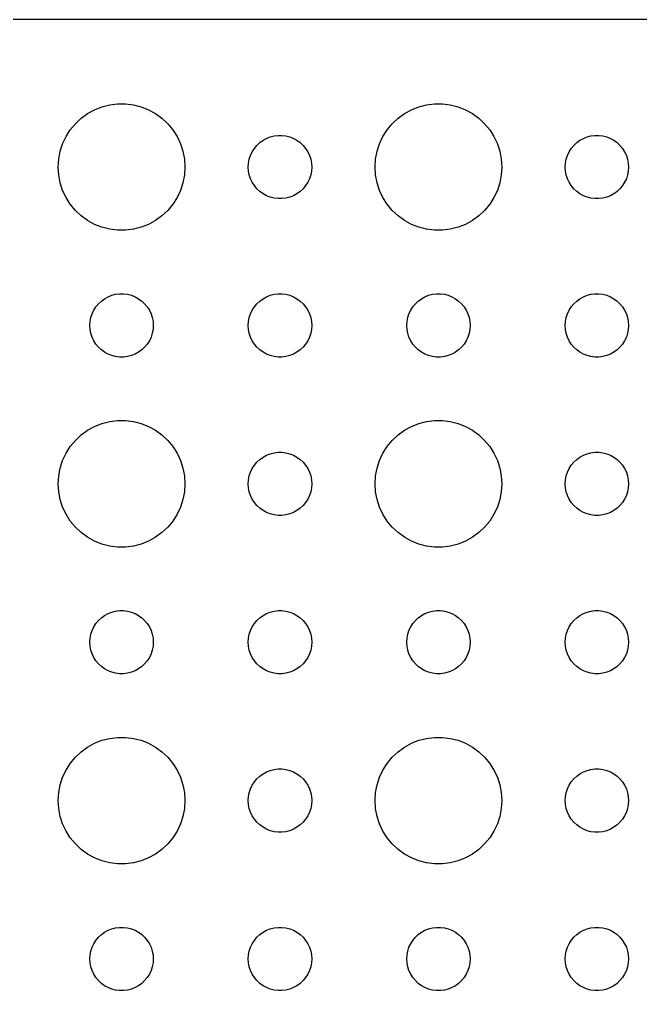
# Model space of a CAD drawing. Header units: metres. Extents: x -112 to 112, y -44 to 44.
# Drawn here: x 55.16 to 84.57, y -1.5 to 44.49 of the extents above; entities that cross this region are included whole.
import ezdxf

# ---------------------------------------------------------------- set-up
doc = ezdxf.new("R2010")
doc.units = ezdxf.units.M

msp = doc.modelspace()

# ---------------------------------------------------------------- linework, layer by layer
for p, q in [((107.314, 44.4901), (-107.314, 44.4901)), ((59.4379, 40.4469), (59.8116, 40.4941)), ((59.8116, 40.4941), (60.1884, 40.4941)), ((60.1884, 40.4941), (60.5621, 40.4469)), ((74.4379, 40.4469), (74.8116, 40.4941)), ((74.8116, 40.4941), (75.1884, 40.4941)), ((75.1884, 40.4941), (75.5621, 40.4469)), ((58.0877, 39.8115), (58.3925, 40.033)), ((58.3925, 40.033), (58.7227, 40.2145)), ((58.7227, 40.2145), (59.0729, 40.3532)), ((59.0729, 40.3532), (59.4379, 40.4469)), ((60.5621, 40.4469), (60.927, 40.3532)), ((60.927, 40.3532), (61.2773, 40.2145)), ((61.2773, 40.2145), (61.6075, 40.033)), ((61.6075, 40.033), (61.9123, 39.8115)), ((73.0877, 39.8115), (73.3925, 40.033)), ((73.3925, 40.033), (73.7227, 40.2145)), ((73.7227, 40.2145), (74.073, 40.3532)), ((74.073, 40.3532), (74.4379, 40.4469)), ((75.5621, 40.4469), (75.927, 40.3532)), ((75.927, 40.3532), (76.2773, 40.2145)), ((76.2773, 40.2145), (76.6075, 40.033)), ((76.6075, 40.033), (76.9123, 39.8115)), ((57.5729, 39.2634), (57.8131, 39.5536)), ((57.8131, 39.5536), (58.0877, 39.8115)), ((61.9123, 39.8115), (62.1869, 39.5536)), ((62.1869, 39.5536), (62.427, 39.2634)), ((72.573, 39.2634), (72.8131, 39.5536)), ((72.8131, 39.5536), (73.0877, 39.8115)), ((76.9123, 39.8115), (77.1869, 39.5536)), ((77.1869, 39.5536), (77.427, 39.2634)), ((57.3711, 38.9453), (57.5729, 39.2634)), ((62.427, 39.2634), (62.6289, 38.9453)), ((72.3711, 38.9453), (72.573, 39.2634)), ((77.427, 39.2634), (77.6289, 38.9453)), ((57.2107, 38.6044), (57.3711, 38.9453)), ((62.6289, 38.9453), (62.7893, 38.6044)), ((66.4065, 38.5268), (66.5439, 38.6558)), ((66.5439, 38.6558), (66.6963, 38.7665)), ((66.6963, 38.7665), (66.8613, 38.8572)), ((66.8613, 38.8572), (67.0365, 38.9266)), ((67.0365, 38.9266), (67.2189, 38.9734)), ((67.2189, 38.9734), (67.4058, 38.997)), ((67.4058, 38.997), (67.5942, 38.997)), ((67.5942, 38.997), (67.7811, 38.9734)), ((67.7811, 38.9734), (67.9635, 38.9266)), ((67.9635, 38.9266), (68.1387, 38.8572)), ((68.1387, 38.8572), (68.3037, 38.7665)), ((68.3037, 38.7665), (68.4561, 38.6558)), ((68.4561, 38.6558), (68.5934, 38.5268)), ((72.2107, 38.6044), (72.3711, 38.9453)), ((77.6289, 38.9453), (77.7893, 38.6044)), ((81.4065, 38.5268), (81.5439, 38.6558)), ((81.5439, 38.6558), (81.6963, 38.7665)), ((81.6963, 38.7665), (81.8613, 38.8572)), ((81.8613, 38.8572), (82.0365, 38.9266)), ((82.0365, 38.9266), (82.2189, 38.9734)), ((82.2189, 38.9734), (82.4058, 38.997)), ((82.4058, 38.997), (82.5942, 38.997)), ((82.5942, 38.997), (82.7811, 38.9734)), ((82.7811, 38.9734), (82.9635, 38.9266)), ((82.9635, 38.9266), (83.1387, 38.8572)), ((83.1387, 38.8572), (83.3037, 38.7665)), ((83.3037, 38.7665), (83.4561, 38.6558)), ((83.4561, 38.6558), (83.5934, 38.5268)), ((57.0237, 37.876), (57.0942, 38.2461)), ((57.0942, 38.2461), (57.2107, 38.6044)), ((62.7893, 38.6044), (62.9057, 38.2461)), ((62.9057, 38.2461), (62.9763, 37.876)), ((66.1053, 38.0522), (66.1855, 38.2226)), ((66.1855, 38.2226), (66.2865, 38.3817)), ((66.2865, 38.3817), (66.4065, 38.5268)), ((68.5934, 38.5268), (68.7135, 38.3817)), ((68.7135, 38.3817), (68.8145, 38.2226)), ((68.8145, 38.2226), (68.8947, 38.0522)), ((72.0237, 37.876), (72.0943, 38.2461)), ((72.0943, 38.2461), (72.2107, 38.6044)), ((77.7893, 38.6044), (77.9057, 38.2461)), ((77.9057, 38.2461), (77.9763, 37.876)), ((81.1053, 38.0522), (81.1855, 38.2226)), ((81.1855, 38.2226), (81.2865, 38.3817)), ((81.2865, 38.3817), (81.4065, 38.5268)), ((83.5934, 38.5268), (83.7135, 38.3817)), ((83.7135, 38.3817), (83.8145, 38.2226)), ((83.8145, 38.2226), (83.8947, 38.0522)), ((57, 37.5), (57.0237, 37.876)), ((62.9763, 37.876), (63, 37.5)), ((66.0118, 37.688), (66.0471, 37.873)), ((66.0471, 37.873), (66.1053, 38.0522)), ((68.8947, 38.0522), (68.9529, 37.873)), ((68.9529, 37.873), (68.9882, 37.688)), ((72, 37.5), (72.0237, 37.876)), ((77.9763, 37.876), (78, 37.5)), ((81.0118, 37.688), (81.0471, 37.873)), ((81.0471, 37.873), (81.1053, 38.0522)), ((83.8947, 38.0522), (83.9529, 37.873)), ((83.9529, 37.873), (83.9882, 37.688)), ((57.0237, 37.124), (57, 37.5)), ((63, 37.5), (62.9763, 37.124)), ((66, 37.5), (66.0118, 37.688)), ((66.0118, 37.312), (66, 37.5)), ((66.0471, 37.127), (66.0118, 37.312)), ((68.9882, 37.312), (68.9529, 37.127)), ((68.9882, 37.688), (69, 37.5)), ((69, 37.5), (68.9882, 37.312)), ((72.0237, 37.124), (72, 37.5)), ((78, 37.5), (77.9763, 37.124)), ((81, 37.5), (81.0118, 37.688)), ((81.0118, 37.312), (81, 37.5)), ((81.0471, 37.127), (81.0118, 37.312)), ((83.9882, 37.312), (83.9529, 37.127)), ((83.9882, 37.688), (84, 37.5)), ((84, 37.5), (83.9882, 37.312)), ((57.0942, 36.7539), (57.0237, 37.124)), ((62.9763, 37.124), (62.9057, 36.7539)), ((66.1053, 36.9478), (66.0471, 37.127)), ((66.1855, 36.7774), (66.1053, 36.9478)), ((68.8947, 36.9478), (68.8145, 36.7774)), ((68.9529, 37.127), (68.8947, 36.9478)), ((72.0943, 36.7539), (72.0237, 37.124)), ((77.9763, 37.124), (77.9057, 36.7539)), ((81.1053, 36.9478), (81.0471, 37.127)), ((81.1855, 36.7774), (81.1053, 36.9478)), ((83.8947, 36.9478), (83.8145, 36.7774)), ((83.9529, 37.127), (83.8947, 36.9478)), ((57.2107, 36.3956), (57.0942, 36.7539)), ((57.3711, 36.0547), (57.2107, 36.3956)), ((62.7893, 36.3956), (62.6289, 36.0547)), ((62.9057, 36.7539), (62.7893, 36.3956)), ((66.2865, 36.6183), (66.1855, 36.7774)), ((66.4065, 36.4732), (66.2865, 36.6183)), ((66.5439, 36.3442), (66.4065, 36.4732)), ((66.6963, 36.2335), (66.5439, 36.3442)), ((68.4561, 36.3442), (68.3037, 36.2335)), ((68.5934, 36.4732), (68.4561, 36.3442)), ((68.7135, 36.6183), (68.5934, 36.4732)), ((68.8145, 36.7774), (68.7135, 36.6183)), ((72.2107, 36.3956), (72.0943, 36.7539)), ((72.3711, 36.0547), (72.2107, 36.3956)), ((77.7893, 36.3956), (77.6289, 36.0547)), ((77.9057, 36.7539), (77.7893, 36.3956)), ((81.2865, 36.6183), (81.1855, 36.7774)), ((81.4065, 36.4732), (81.2865, 36.6183)), ((81.5439, 36.3442), (81.4065, 36.4732)), ((81.6963, 36.2335), (81.5439, 36.3442)), ((83.4561, 36.3442), (83.3037, 36.2335)), ((83.5934, 36.4732), (83.4561, 36.3442)), ((83.7135, 36.6183), (83.5934, 36.4732)), ((83.8145, 36.7774), (83.7135, 36.6183)), ((57.5729, 35.7366), (57.3711, 36.0547)), ((62.6289, 36.0547), (62.427, 35.7366)), ((66.8613, 36.1428), (66.6963, 36.2335)), ((67.0365, 36.0734), (66.8613, 36.1428)), ((67.2189, 36.0266), (67.0365, 36.0734)), ((67.4058, 36.003), (67.2189, 36.0266)), ((67.5942, 36.003), (67.4058, 36.003)), ((67.7811, 36.0266), (67.5942, 36.003)), ((67.9635, 36.0734), (67.7811, 36.0266)), ((68.1387, 36.1428), (67.9635, 36.0734)), ((68.3037, 36.2335), (68.1387, 36.1428)), ((72.573, 35.7366), (72.3711, 36.0547)), ((77.6289, 36.0547), (77.427, 35.7366)), ((81.8613, 36.1428), (81.6963, 36.2335)), ((82.0365, 36.0734), (81.8613, 36.1428)), ((82.2189, 36.0266), (82.0365, 36.0734)), ((82.4058, 36.003), (82.2189, 36.0266)), ((82.5942, 36.003), (82.4058, 36.003)), ((82.7811, 36.0266), (82.5942, 36.003)), ((82.9635, 36.0734), (82.7811, 36.0266)), ((83.1387, 36.1428), (82.9635, 36.0734)), ((83.3037, 36.2335), (83.1387, 36.1428)), ((57.8131, 35.4464), (57.5729, 35.7366)), ((58.0877, 35.1885), (57.8131, 35.4464)), ((62.1869, 35.4464), (61.9123, 35.1885)), ((62.427, 35.7366), (62.1869, 35.4464)), ((72.8131, 35.4464), (72.573, 35.7366)), ((73.0877, 35.1885), (72.8131, 35.4464)), ((77.1869, 35.4464), (76.9123, 35.1885)), ((77.427, 35.7366), (77.1869, 35.4464)), ((58.3925, 34.967), (58.0877, 35.1885)), ((58.7227, 34.7855), (58.3925, 34.967)), ((61.6075, 34.967), (61.2773, 34.7855)), ((61.9123, 35.1885), (61.6075, 34.967)), ((73.3925, 34.967), (73.0877, 35.1885)), ((73.7227, 34.7855), (73.3925, 34.967)), ((76.6075, 34.967), (76.2773, 34.7855)), ((76.9123, 35.1885), (76.6075, 34.967)), ((59.0729, 34.6468), (58.7227, 34.7855)), ((59.4379, 34.5531), (59.0729, 34.6468)), ((59.8116, 34.5059), (59.4379, 34.5531)), ((60.1884, 34.5059), (59.8116, 34.5059)), ((60.5621, 34.5531), (60.1884, 34.5059)), ((60.927, 34.6468), (60.5621, 34.5531)), ((61.2773, 34.7855), (60.927, 34.6468)), ((74.073, 34.6468), (73.7227, 34.7855)), ((74.4379, 34.5531), (74.073, 34.6468)), ((74.8116, 34.5059), (74.4379, 34.5531)), ((75.1884, 34.5059), (74.8116, 34.5059)), ((75.5621, 34.5531), (75.1884, 34.5059)), ((75.927, 34.6468), (75.5621, 34.5531)), ((76.2773, 34.7855), (75.927, 34.6468)), ((59.1963, 31.2665), (59.3613, 31.3572)), ((59.3613, 31.3572), (59.5365, 31.4266)), ((59.5365, 31.4266), (59.7189, 31.4734)), ((59.7189, 31.4734), (59.9058, 31.497)), ((59.9058, 31.497), (60.0942, 31.497)), ((60.0942, 31.497), (60.2811, 31.4734)), ((60.2811, 31.4734), (60.4635, 31.4266)), ((60.4635, 31.4266), (60.6387, 31.3572)), ((60.6387, 31.3572), (60.8037, 31.2665)), ((66.6963, 31.2665), (66.8613, 31.3572)), ((66.8613, 31.3572), (67.0365, 31.4266)), ((67.0365, 31.4266), (67.2189, 31.4734)), ((67.2189, 31.4734), (67.4058, 31.497)), ((67.4058, 31.497), (67.5942, 31.497)), ((67.5942, 31.497), (67.7811, 31.4734)), ((67.7811, 31.4734), (67.9635, 31.4266)), ((67.9635, 31.4266), (68.1387, 31.3572)), ((68.1387, 31.3572), (68.3037, 31.2665)), ((74.1963, 31.2665), (74.3613, 31.3572)), ((74.3613, 31.3572), (74.5365, 31.4266)), ((74.5365, 31.4266), (74.7189, 31.4734)), ((74.7189, 31.4734), (74.9058, 31.497)), ((74.9058, 31.497), (75.0942, 31.497)), ((75.0942, 31.497), (75.2811, 31.4734)), ((75.2811, 31.4734), (75.4635, 31.4266)), ((75.4635, 31.4266), (75.6387, 31.3572)), ((75.6387, 31.3572), (75.8037, 31.2665)), ((81.6963, 31.2665), (81.8613, 31.3572)), ((81.8613, 31.3572), (82.0365, 31.4266)), ((82.0365, 31.4266), (82.2189, 31.4734)), ((82.2189, 31.4734), (82.4058, 31.497)), ((82.4058, 31.497), (82.5942, 31.497)), ((82.5942, 31.497), (82.7811, 31.4734)), ((82.7811, 31.4734), (82.9635, 31.4266)), ((82.9635, 31.4266), (83.1387, 31.3572)), ((83.1387, 31.3572), (83.3037, 31.2665)), ((58.6855, 30.7226), (58.7865, 30.8817)), ((58.7865, 30.8817), (58.9065, 31.0268)), ((58.9065, 31.0268), (59.0439, 31.1558)), ((59.0439, 31.1558), (59.1963, 31.2665)), ((60.8037, 31.2665), (60.9561, 31.1558)), ((60.9561, 31.1558), (61.0934, 31.0268)), ((61.0934, 31.0268), (61.2135, 30.8817)), ((61.2135, 30.8817), (61.3145, 30.7226)), ((66.1855, 30.7226), (66.2865, 30.8817)), ((66.2865, 30.8817), (66.4065, 31.0268)), ((66.4065, 31.0268), (66.5439, 31.1558)), ((66.5439, 31.1558), (66.6963, 31.2665)), ((68.3037, 31.2665), (68.4561, 31.1558)), ((68.4561, 31.1558), (68.5934, 31.0268)), ((68.5934, 31.0268), (68.7135, 30.8817)), ((68.7135, 30.8817), (68.8145, 30.7226)), ((73.6855, 30.7226), (73.7865, 30.8817)), ((73.7865, 30.8817), (73.9065, 31.0268)), ((73.9065, 31.0268), (74.0439, 31.1558)), ((74.0439, 31.1558), (74.1963, 31.2665)), ((75.8037, 31.2665), (75.9561, 31.1558)), ((75.9561, 31.1558), (76.0934, 31.0268)), ((76.0934, 31.0268), (76.2135, 30.8817)), ((76.2135, 30.8817), (76.3145, 30.7226)), ((81.1855, 30.7226), (81.2865, 30.8817)), ((81.2865, 30.8817), (81.4065, 31.0268)), ((81.4065, 31.0268), (81.5439, 31.1558)), ((81.5439, 31.1558), (81.6963, 31.2665)), ((83.3037, 31.2665), (83.4561, 31.1558)), ((83.4561, 31.1558), (83.5934, 31.0268)), ((83.5934, 31.0268), (83.7135, 30.8817)), ((83.7135, 30.8817), (83.8145, 30.7226)), ((58.5118, 30.188), (58.5471, 30.373)), ((58.5471, 30.373), (58.6053, 30.5522)), ((58.6053, 30.5522), (58.6855, 30.7226)), ((61.3145, 30.7226), (61.3947, 30.5522)), ((61.3947, 30.5522), (61.4529, 30.373)), ((61.4529, 30.373), (61.4882, 30.188)), ((66.0118, 30.188), (66.0471, 30.373)), ((66.0471, 30.373), (66.1053, 30.5522)), ((66.1053, 30.5522), (66.1855, 30.7226)), ((68.8145, 30.7226), (68.8947, 30.5522)), ((68.8947, 30.5522), (68.9529, 30.373)), ((68.9529, 30.373), (68.9882, 30.188)), ((73.5118, 30.188), (73.5471, 30.373)), ((73.5471, 30.373), (73.6053, 30.5522)), ((73.6053, 30.5522), (73.6855, 30.7226)), ((76.3145, 30.7226), (76.3947, 30.5522)), ((76.3947, 30.5522), (76.4529, 30.373)), ((76.4529, 30.373), (76.4882, 30.188)), ((81.0118, 30.188), (81.0471, 30.373)), ((81.0471, 30.373), (81.1053, 30.5522)), ((81.1053, 30.5522), (81.1855, 30.7226)), ((83.8145, 30.7226), (83.8947, 30.5522)), ((83.8947, 30.5522), (83.9529, 30.373)), ((83.9529, 30.373), (83.9882, 30.188)), ((58.5, 30), (58.5118, 30.188)), ((58.5118, 29.812), (58.5, 30)), ((61.4882, 30.188), (61.5, 30)), ((61.5, 30), (61.4882, 29.812)), ((66, 30), (66.0118, 30.188)), ((66.0118, 29.812), (66, 30)), ((68.9882, 30.188), (69, 30)), ((69, 30), (68.9882, 29.812)), ((73.5, 30), (73.5118, 30.188)), ((73.5118, 29.812), (73.5, 30)), ((76.4882, 30.188), (76.5, 30)), ((76.5, 30), (76.4882, 29.812)), ((81, 30), (81.0118, 30.188)), ((81.0118, 29.812), (81, 30)), ((83.9882, 30.188), (84, 30)), ((84, 30), (83.9882, 29.812)), ((58.5471, 29.627), (58.5118, 29.812)), ((58.6053, 29.4478), (58.5471, 29.627)), ((58.6855, 29.2774), (58.6053, 29.4478)), ((61.3947, 29.4478), (61.3145, 29.2774)), ((61.4529, 29.627), (61.3947, 29.4478)), ((61.4882, 29.812), (61.4529, 29.627)), ((66.0471, 29.627), (66.0118, 29.812)), ((66.1053, 29.4478), (66.0471, 29.627)), ((66.1855, 29.2774), (66.1053, 29.4478)), ((68.8947, 29.4478), (68.8145, 29.2774)), ((68.9529, 29.627), (68.8947, 29.4478)), ((68.9882, 29.812), (68.9529, 29.627)), ((73.5471, 29.627), (73.5118, 29.812)), ((73.6053, 29.4478), (73.5471, 29.627)), ((73.6855, 29.2774), (73.6053, 29.4478)), ((76.3947, 29.4478), (76.3145, 29.2774)), ((76.4529, 29.627), (76.3947, 29.4478)), ((76.4882, 29.812), (76.4529, 29.627)), ((81.0471, 29.627), (81.0118, 29.812)), ((81.1053, 29.4478), (81.0471, 29.627)), ((81.1855, 29.2774), (81.1053, 29.4478)), ((83.8947, 29.4478), (83.8145, 29.2774)), ((83.9529, 29.627), (83.8947, 29.4478)), ((83.9882, 29.812), (83.9529, 29.627)), ((58.7865, 29.1183), (58.6855, 29.2774)), ((58.9065, 28.9732), (58.7865, 29.1183)), ((59.0439, 28.8442), (58.9065, 28.9732)), ((61.0934, 28.9732), (60.9561, 28.8442)), ((61.2135, 29.1183), (61.0934, 28.9732)), ((61.3145, 29.2774), (61.2135, 29.1183)), ((66.2865, 29.1183), (66.1855, 29.2774)), ((66.4065, 28.9732), (66.2865, 29.1183)), ((66.5439, 28.8442), (66.4065, 28.9732)), ((68.5934, 28.9732), (68.4561, 28.8442)), ((68.7135, 29.1183), (68.5934, 28.9732)), ((68.8145, 29.2774), (68.7135, 29.1183)), ((73.7865, 29.1183), (73.6855, 29.2774)), ((73.9065, 28.9732), (73.7865, 29.1183)), ((74.0439, 28.8442), (73.9065, 28.9732)), ((76.0934, 28.9732), (75.9561, 28.8442)), ((76.2135, 29.1183), (76.0934, 28.9732)), ((76.3145, 29.2774), (76.2135, 29.1183)), ((81.2865, 29.1183), (81.1855, 29.2774)), ((81.4065, 28.9732), (81.2865, 29.1183)), ((81.5439, 28.8442), (81.4065, 28.9732)), ((83.5934, 28.9732), (83.4561, 28.8442)), ((83.7135, 29.1183), (83.5934, 28.9732)), ((83.8145, 29.2774), (83.7135, 29.1183)), ((59.1963, 28.7335), (59.0439, 28.8442)), ((59.3613, 28.6427), (59.1963, 28.7335)), ((59.5365, 28.5734), (59.3613, 28.6427)), ((59.7189, 28.5266), (59.5365, 28.5734)), ((59.9058, 28.503), (59.7189, 28.5266)), ((60.2811, 28.5266), (60.0942, 28.503)), ((60.4635, 28.5734), (60.2811, 28.5266)), ((60.6387, 28.6427), (60.4635, 28.5734)), ((60.8037, 28.7335), (60.6387, 28.6427)), ((60.9561, 28.8442), (60.8037, 28.7335)), ((66.6963, 28.7335), (66.5439, 28.8442)), ((66.8613, 28.6427), (66.6963, 28.7335)), ((67.0365, 28.5734), (66.8613, 28.6427)), ((67.2189, 28.5266), (67.0365, 28.5734)), ((67.4058, 28.503), (67.2189, 28.5266)), ((67.7811, 28.5266), (67.5942, 28.503)), ((67.9635, 28.5734), (67.7811, 28.5266)), ((68.1387, 28.6427), (67.9635, 28.5734)), ((68.3037, 28.7335), (68.1387, 28.6427)), ((68.4561, 28.8442), (68.3037, 28.7335)), ((74.1963, 28.7335), (74.0439, 28.8442)), ((74.3613, 28.6427), (74.1963, 28.7335)), ((74.5365, 28.5734), (74.3613, 28.6427)), ((74.7189, 28.5266), (74.5365, 28.5734)), ((74.9058, 28.503), (74.7189, 28.5266)), ((75.2811, 28.5266), (75.0942, 28.503)), ((75.4635, 28.5734), (75.2811, 28.5266)), ((75.6387, 28.6427), (75.4635, 28.5734)), ((75.8037, 28.7335), (75.6387, 28.6427)), ((75.9561, 28.8442), (75.8037, 28.7335)), ((81.6963, 28.7335), (81.5439, 28.8442)), ((81.8613, 28.6427), (81.6963, 28.7335)), ((82.0365, 28.5734), (81.8613, 28.6427)), ((82.2189, 28.5266), (82.0365, 28.5734)), ((82.4058, 28.503), (82.2189, 28.5266)), ((82.7811, 28.5266), (82.5942, 28.503)), ((82.9635, 28.5734), (82.7811, 28.5266)), ((83.1387, 28.6427), (82.9635, 28.5734)), ((83.3037, 28.7335), (83.1387, 28.6427)), ((83.4561, 28.8442), (83.3037, 28.7335)), ((60.0942, 28.503), (59.9058, 28.503)), ((67.5942, 28.503), (67.4058, 28.503)), ((75.0942, 28.503), (74.9058, 28.503)), ((82.5942, 28.503), (82.4058, 28.503)), ((58.7227, 25.2145), (59.0729, 25.3532)), ((59.0729, 25.3532), (59.4379, 25.4469)), ((59.4379, 25.4469), (59.8116, 25.4941)), ((59.8116, 25.4941), (60.1884, 25.4941)), ((60.1884, 25.4941), (60.5621, 25.4469)), ((60.5621, 25.4469), (60.927, 25.3532)), ((60.927, 25.3532), (61.2773, 25.2145)), ((73.7227, 25.2145), (74.073, 25.3532)), ((74.073, 25.3532), (74.4379, 25.4469)), ((74.4379, 25.4469), (74.8116, 25.4941)), ((74.8116, 25.4941), (75.1884, 25.4941)), ((75.1884, 25.4941), (75.5621, 25.4469)), ((75.5621, 25.4469), (75.927, 25.3532)), ((75.927, 25.3532), (76.2773, 25.2145)), ((58.0877, 24.8115), (58.3925, 25.033)), ((58.3925, 25.033), (58.7227, 25.2145)), ((61.2773, 25.2145), (61.6075, 25.033)), ((61.6075, 25.033), (61.9123, 24.8115)), ((73.0877, 24.8115), (73.3925, 25.033)), ((73.3925, 25.033), (73.7227, 25.2145)), ((76.2773, 25.2145), (76.6075, 25.033)), ((76.6075, 25.033), (76.9123, 24.8115)), ((57.5729, 24.2634), (57.8131, 24.5536)), ((57.8131, 24.5536), (58.0877, 24.8115)), ((61.9123, 24.8115), (62.1869, 24.5536)), ((62.1869, 24.5536), (62.427, 24.2634)), ((72.573, 24.2634), (72.8131, 24.5536)), ((72.8131, 24.5536), (73.0877, 24.8115)), ((76.9123, 24.8115), (77.1869, 24.5536)), ((77.1869, 24.5536), (77.427, 24.2634)), ((57.2107, 23.6044), (57.3711, 23.9453)), ((57.3711, 23.9453), (57.5729, 24.2634)), ((62.427, 24.2634), (62.6289, 23.9453)), ((62.6289, 23.9453), (62.7893, 23.6044)), ((66.8613, 23.8572), (67.0365, 23.9266)), ((67.0365, 23.9266), (67.2189, 23.9734)), ((67.2189, 23.9734), (67.4058, 23.997)), ((67.4058, 23.997), (67.5942, 23.997)), ((67.5942, 23.997), (67.7811, 23.9734)), ((67.7811, 23.9734), (67.9635, 23.9266)), ((67.9635, 23.9266), (68.1387, 23.8572)), ((72.2107, 23.6044), (72.3711, 23.9453)), ((72.3711, 23.9453), (72.573, 24.2634)), ((77.427, 24.2634), (77.6289, 23.9453)), ((77.6289, 23.9453), (77.7893, 23.6044)), ((81.8613, 23.8572), (82.0365, 23.9266)), ((82.0365, 23.9266), (82.2189, 23.9734)), ((82.2189, 23.9734), (82.4058, 23.997)), ((82.4058, 23.997), (82.5942, 23.997)), ((82.5942, 23.997), (82.7811, 23.9734)), ((82.7811, 23.9734), (82.9635, 23.9266)), ((82.9635, 23.9266), (83.1387, 23.8572)), ((57.0942, 23.2461), (57.2107, 23.6044)), ((62.7893, 23.6044), (62.9057, 23.2461)), ((66.2865, 23.3817), (66.4065, 23.5268)), ((66.4065, 23.5268), (66.5439, 23.6558)), ((66.5439, 23.6558), (66.6963, 23.7665)), ((66.6963, 23.7665), (66.8613, 23.8572)), ((68.1387, 23.8572), (68.3037, 23.7665)), ((68.3037, 23.7665), (68.4561, 23.6558)), ((68.4561, 23.6558), (68.5934, 23.5268)), ((68.5934, 23.5268), (68.7135, 23.3817)), ((72.0943, 23.2461), (72.2107, 23.6044)), ((77.7893, 23.6044), (77.9057, 23.2461)), ((81.2865, 23.3817), (81.4065, 23.5268)), ((81.4065, 23.5268), (81.5439, 23.6558)), ((81.5439, 23.6558), (81.6963, 23.7665)), ((81.6963, 23.7665), (81.8613, 23.8572)), ((83.1387, 23.8572), (83.3037, 23.7665)), ((83.3037, 23.7665), (83.4561, 23.6558)), ((83.4561, 23.6558), (83.5934, 23.5268)), ((83.5934, 23.5268), (83.7135, 23.3817)), ((57.0237, 22.876), (57.0942, 23.2461)), ((62.9057, 23.2461), (62.9763, 22.876)), ((66.0471, 22.873), (66.1053, 23.0522)), ((66.1053, 23.0522), (66.1855, 23.2226)), ((66.1855, 23.2226), (66.2865, 23.3817)), ((68.7135, 23.3817), (68.8145, 23.2226)), ((68.8145, 23.2226), (68.8947, 23.0522)), ((68.8947, 23.0522), (68.9529, 22.873)), ((72.0237, 22.876), (72.0943, 23.2461)), ((77.9057, 23.2461), (77.9763, 22.876)), ((81.0471, 22.873), (81.1053, 23.0522)), ((81.1053, 23.0522), (81.1855, 23.2226)), ((81.1855, 23.2226), (81.2865, 23.3817)), ((83.7135, 23.3817), (83.8145, 23.2226)), ((83.8145, 23.2226), (83.8947, 23.0522)), ((83.8947, 23.0522), (83.9529, 22.873)), ((57, 22.5), (57.0237, 22.876)), ((62.9763, 22.876), (63, 22.5)), ((66, 22.5), (66.0118, 22.688)), ((66.0118, 22.688), (66.0471, 22.873)), ((68.9529, 22.873), (68.9882, 22.688)), ((68.9882, 22.688), (69, 22.5)), ((72, 22.5), (72.0237, 22.876)), ((77.9763, 22.876), (78, 22.5)), ((81, 22.5), (81.0118, 22.688)), ((81.0118, 22.688), (81.0471, 22.873)), ((83.9529, 22.873), (83.9882, 22.688)), ((83.9882, 22.688), (84, 22.5)), ((57.0237, 22.124), (57, 22.5)), ((57.0942, 21.7539), (57.0237, 22.124)), ((62.9763, 22.124), (62.9057, 21.7539)), ((63, 22.5), (62.9763, 22.124)), ((66.0118, 22.312), (66, 22.5)), ((66.0471, 22.127), (66.0118, 22.312)), ((66.1053, 21.9478), (66.0471, 22.127)), ((68.9529, 22.127), (68.8947, 21.9478)), ((68.9882, 22.312), (68.9529, 22.127)), ((69, 22.5), (68.9882, 22.312)), ((72.0237, 22.124), (72, 22.5)), ((72.0943, 21.7539), (72.0237, 22.124)), ((77.9763, 22.124), (77.9057, 21.7539)), ((78, 22.5), (77.9763, 22.124)), ((81.0118, 22.312), (81, 22.5)), ((81.0471, 22.127), (81.0118, 22.312)), ((81.1053, 21.9478), (81.0471, 22.127)), ((83.9529, 22.127), (83.8947, 21.9478)), ((83.9882, 22.312), (83.9529, 22.127)), ((84, 22.5), (83.9882, 22.312)), ((57.2107, 21.3956), (57.0942, 21.7539)), ((62.9057, 21.7539), (62.7893, 21.3956)), ((66.1855, 21.7774), (66.1053, 21.9478)), ((66.2865, 21.6183), (66.1855, 21.7774)), ((66.4065, 21.4732), (66.2865, 21.6183)), ((68.7135, 21.6183), (68.5934, 21.4732)), ((68.8145, 21.7774), (68.7135, 21.6183)), ((68.8947, 21.9478), (68.8145, 21.7774)), ((72.2107, 21.3956), (72.0943, 21.7539)), ((77.9057, 21.7539), (77.7893, 21.3956)), ((81.1855, 21.7774), (81.1053, 21.9478)), ((81.2865, 21.6183), (81.1855, 21.7774)), ((81.4065, 21.4732), (81.2865, 21.6183)), ((83.7135, 21.6183), (83.5934, 21.4732)), ((83.8145, 21.7774), (83.7135, 21.6183)), ((83.8947, 21.9478), (83.8145, 21.7774)), ((57.3711, 21.0547), (57.2107, 21.3956)), ((62.7893, 21.3956), (62.6289, 21.0547)), ((66.5439, 21.3442), (66.4065, 21.4732)), ((66.6963, 21.2335), (66.5439, 21.3442)), ((66.8613, 21.1427), (66.6963, 21.2335)), ((68.3037, 21.2335), (68.1387, 21.1427)), ((68.4561, 21.3442), (68.3037, 21.2335)), ((68.5934, 21.4732), (68.4561, 21.3442)), ((72.3711, 21.0547), (72.2107, 21.3956)), ((77.7893, 21.3956), (77.6289, 21.0547)), ((81.5439, 21.3442), (81.4065, 21.4732)), ((81.6963, 21.2335), (81.5439, 21.3442)), ((81.8613, 21.1427), (81.6963, 21.2335)), ((83.3037, 21.2335), (83.1387, 21.1427)), ((83.4561, 21.3442), (83.3037, 21.2335)), ((83.5934, 21.4732), (83.4561, 21.3442)), ((57.5729, 20.7366), (57.3711, 21.0547)), ((57.8131, 20.4464), (57.5729, 20.7366)), ((62.427, 20.7366), (62.1869, 20.4464)), ((62.6289, 21.0547), (62.427, 20.7366)), ((67.0365, 21.0734), (66.8613, 21.1427)), ((67.2189, 21.0266), (67.0365, 21.0734)), ((67.4058, 21.003), (67.2189, 21.0266)), ((67.5942, 21.003), (67.4058, 21.003)), ((67.7811, 21.0266), (67.5942, 21.003)), ((67.9635, 21.0734), (67.7811, 21.0266)), ((68.1387, 21.1427), (67.9635, 21.0734)), ((72.573, 20.7366), (72.3711, 21.0547)), ((72.8131, 20.4464), (72.573, 20.7366)), ((77.427, 20.7366), (77.1869, 20.4464)), ((77.6289, 21.0547), (77.427, 20.7366)), ((82.0365, 21.0734), (81.8613, 21.1427)), ((82.2189, 21.0266), (82.0365, 21.0734)), ((82.4058, 21.003), (82.2189, 21.0266)), ((82.5942, 21.003), (82.4058, 21.003)), ((82.7811, 21.0266), (82.5942, 21.003)), ((82.9635, 21.0734), (82.7811, 21.0266)), ((83.1387, 21.1427), (82.9635, 21.0734)), ((58.0877, 20.1884), (57.8131, 20.4464)), ((62.1869, 20.4464), (61.9123, 20.1884)), ((73.0877, 20.1884), (72.8131, 20.4464)), ((77.1869, 20.4464), (76.9123, 20.1884)), ((58.3925, 19.967), (58.0877, 20.1884)), ((58.7227, 19.7855), (58.3925, 19.967)), ((59.0729, 19.6468), (58.7227, 19.7855)), ((61.2773, 19.7855), (60.927, 19.6468)), ((61.6075, 19.967), (61.2773, 19.7855)), ((61.9123, 20.1884), (61.6075, 19.967)), ((73.3925, 19.967), (73.0877, 20.1884)), ((73.7227, 19.7855), (73.3925, 19.967)), ((74.073, 19.6468), (73.7227, 19.7855)), ((76.2773, 19.7855), (75.927, 19.6468)), ((76.6075, 19.967), (76.2773, 19.7855)), ((76.9123, 20.1884), (76.6075, 19.967)), ((59.4379, 19.5531), (59.0729, 19.6468)), ((59.8116, 19.5059), (59.4379, 19.5531)), ((60.1884, 19.5059), (59.8116, 19.5059)), ((60.5621, 19.5531), (60.1884, 19.5059)), ((60.927, 19.6468), (60.5621, 19.5531)), ((74.4379, 19.5531), (74.073, 19.6468)), ((74.8116, 19.5059), (74.4379, 19.5531)), ((75.1884, 19.5059), (74.8116, 19.5059)), ((75.5621, 19.5531), (75.1884, 19.5059)), ((75.927, 19.6468), (75.5621, 19.5531)), ((58.9065, 16.0268), (59.0439, 16.1558)), ((59.0439, 16.1558), (59.1963, 16.2665)), ((59.1963, 16.2665), (59.3613, 16.3572)), ((59.3613, 16.3572), (59.5365, 16.4266)), ((59.5365, 16.4266), (59.7189, 16.4734)), ((59.7189, 16.4734), (59.9058, 16.497)), ((59.9058, 16.497), (60.0942, 16.497)), ((60.0942, 16.497), (60.2811, 16.4734)), ((60.2811, 16.4734), (60.4635, 16.4266)), ((60.4635, 16.4266), (60.6387, 16.3572)), ((60.6387, 16.3572), (60.8037, 16.2665)), ((60.8037, 16.2665), (60.9561, 16.1558)), ((60.9561, 16.1558), (61.0934, 16.0268)), ((66.4065, 16.0268), (66.5439, 16.1558)), ((66.5439, 16.1558), (66.6963, 16.2665)), ((66.6963, 16.2665), (66.8613, 16.3572)), ((66.8613, 16.3572), (67.0365, 16.4266)), ((67.0365, 16.4266), (67.2189, 16.4734)), ((67.2189, 16.4734), (67.4058, 16.497)), ((67.4058, 16.497), (67.5942, 16.497)), ((67.5942, 16.497), (67.7811, 16.4734)), ((67.7811, 16.4734), (67.9635, 16.4266)), ((67.9635, 16.4266), (68.1387, 16.3572)), ((68.1387, 16.3572), (68.3037, 16.2665)), ((68.3037, 16.2665), (68.4561, 16.1558)), ((68.4561, 16.1558), (68.5934, 16.0268)), ((73.9065, 16.0268), (74.0439, 16.1558)), ((74.0439, 16.1558), (74.1963, 16.2665)), ((74.1963, 16.2665), (74.3613, 16.3572)), ((74.3613, 16.3572), (74.5365, 16.4266)), ((74.5365, 16.4266), (74.7189, 16.4734)), ((74.7189, 16.4734), (74.9058, 16.497)), ((74.9058, 16.497), (75.0942, 16.497)), ((75.0942, 16.497), (75.2811, 16.4734)), ((75.2811, 16.4734), (75.4635, 16.4266)), ((75.4635, 16.4266), (75.6387, 16.3572)), ((75.6387, 16.3572), (75.8037, 16.2665)), ((75.8037, 16.2665), (75.9561, 16.1558)), ((75.9561, 16.1558), (76.0934, 16.0268)), ((81.4065, 16.0268), (81.5439, 16.1558)), ((81.5439, 16.1558), (81.6963, 16.2665)), ((81.6963, 16.2665), (81.8613, 16.3572)), ((81.8613, 16.3572), (82.0365, 16.4266)), ((82.0365, 16.4266), (82.2189, 16.4734)), ((82.2189, 16.4734), (82.4058, 16.497)), ((82.4058, 16.497), (82.5942, 16.497)), ((82.5942, 16.497), (82.7811, 16.4734)), ((82.7811, 16.4734), (82.9635, 16.4266)), ((82.9635, 16.4266), (83.1387, 16.3572)), ((83.1387, 16.3572), (83.3037, 16.2665)), ((83.3037, 16.2665), (83.4561, 16.1558)), ((83.4561, 16.1558), (83.5934, 16.0268)), ((58.6053, 15.5522), (58.6855, 15.7226)), ((58.6855, 15.7226), (58.7865, 15.8817)), ((58.7865, 15.8817), (58.9065, 16.0268)), ((61.0934, 16.0268), (61.2135, 15.8817)), ((61.2135, 15.8817), (61.3145, 15.7226)), ((61.3145, 15.7226), (61.3947, 15.5522)), ((66.1053, 15.5522), (66.1855, 15.7226)), ((66.1855, 15.7226), (66.2865, 15.8817)), ((66.2865, 15.8817), (66.4065, 16.0268)), ((68.5934, 16.0268), (68.7135, 15.8817)), ((68.7135, 15.8817), (68.8145, 15.7226)), ((68.8145, 15.7226), (68.8947, 15.5522)), ((73.6053, 15.5522), (73.6855, 15.7226)), ((73.6855, 15.7226), (73.7865, 15.8817)), ((73.7865, 15.8817), (73.9065, 16.0268)), ((76.0934, 16.0268), (76.2135, 15.8817)), ((76.2135, 15.8817), (76.3145, 15.7226)), ((76.3145, 15.7226), (76.3947, 15.5522)), ((81.1053, 15.5522), (81.1855, 15.7226)), ((81.1855, 15.7226), (81.2865, 15.8817)), ((81.2865, 15.8817), (81.4065, 16.0268)), ((83.5934, 16.0268), (83.7135, 15.8817)), ((83.7135, 15.8817), (83.8145, 15.7226)), ((83.8145, 15.7226), (83.8947, 15.5522)), ((58.5, 15), (58.5118, 15.188)), ((58.5118, 15.188), (58.5471, 15.373)), ((58.5471, 15.373), (58.6053, 15.5522)), ((61.3947, 15.5522), (61.4529, 15.373)), ((61.4529, 15.373), (61.4882, 15.188)), ((61.4882, 15.188), (61.5, 15)), ((66, 15), (66.0118, 15.188)), ((66.0118, 15.188), (66.0471, 15.373)), ((66.0471, 15.373), (66.1053, 15.5522)), ((68.8947, 15.5522), (68.9529, 15.373)), ((68.9529, 15.373), (68.9882, 15.188)), ((68.9882, 15.188), (69, 15)), ((73.5, 15), (73.5118, 15.188)), ((73.5118, 15.188), (73.5471, 15.373)), ((73.5471, 15.373), (73.6053, 15.5522)), ((76.3947, 15.5522), (76.4529, 15.373)), ((76.4529, 15.373), (76.4882, 15.188)), ((76.4882, 15.188), (76.5, 15)), ((81, 15), (81.0118, 15.188)), ((81.0118, 15.188), (81.0471, 15.373)), ((81.0471, 15.373), (81.1053, 15.5522)), ((83.8947, 15.5522), (83.9529, 15.373)), ((83.9529, 15.373), (83.9882, 15.188)), ((83.9882, 15.188), (84, 15)), ((58.5118, 14.812), (58.5, 15)), ((58.5471, 14.627), (58.5118, 14.812)), ((61.4882, 14.812), (61.4529, 14.627)), ((61.5, 15), (61.4882, 14.812)), ((66.0118, 14.812), (66, 15)), ((66.0471, 14.627), (66.0118, 14.812)), ((68.9882, 14.812), (68.9529, 14.627)), ((69, 15), (68.9882, 14.812)), ((73.5118, 14.812), (73.5, 15)), ((73.5471, 14.627), (73.5118, 14.812)), ((76.4882, 14.812), (76.4529, 14.627)), ((76.5, 15), (76.4882, 14.812)), ((81.0118, 14.812), (81, 15)), ((81.0471, 14.627), (81.0118, 14.812)), ((83.9882, 14.812), (83.9529, 14.627)), ((84, 15), (83.9882, 14.812)), ((58.6053, 14.4478), (58.5471, 14.627)), ((58.6855, 14.2774), (58.6053, 14.4478)), ((58.7865, 14.1183), (58.6855, 14.2774)), ((61.3145, 14.2774), (61.2135, 14.1183)), ((61.3947, 14.4478), (61.3145, 14.2774)), ((61.4529, 14.627), (61.3947, 14.4478)), ((66.1053, 14.4478), (66.0471, 14.627)), ((66.1855, 14.2774), (66.1053, 14.4478)), ((66.2865, 14.1183), (66.1855, 14.2774)), ((68.8145, 14.2774), (68.7135, 14.1183)), ((68.8947, 14.4478), (68.8145, 14.2774)), ((68.9529, 14.627), (68.8947, 14.4478)), ((73.6053, 14.4478), (73.5471, 14.627)), ((73.6855, 14.2774), (73.6053, 14.4478)), ((73.7865, 14.1183), (73.6855, 14.2774)), ((76.3145, 14.2774), (76.2135, 14.1183)), ((76.3947, 14.4478), (76.3145, 14.2774)), ((76.4529, 14.627), (76.3947, 14.4478)), ((81.1053, 14.4478), (81.0471, 14.627)), ((81.1855, 14.2774), (81.1053, 14.4478)), ((81.2865, 14.1183), (81.1855, 14.2774)), ((83.8145, 14.2774), (83.7135, 14.1183)), ((83.8947, 14.4478), (83.8145, 14.2774)), ((83.9529, 14.627), (83.8947, 14.4478)), ((58.9065, 13.9732), (58.7865, 14.1183)), ((59.0439, 13.8442), (58.9065, 13.9732)), ((59.1963, 13.7335), (59.0439, 13.8442)), ((60.9561, 13.8442), (60.8037, 13.7335)), ((61.0934, 13.9732), (60.9561, 13.8442)), ((61.2135, 14.1183), (61.0934, 13.9732)), ((66.4065, 13.9732), (66.2865, 14.1183)), ((66.5439, 13.8442), (66.4065, 13.9732)), ((66.6963, 13.7335), (66.5439, 13.8442)), ((68.4561, 13.8442), (68.3037, 13.7335)), ((68.5934, 13.9732), (68.4561, 13.8442)), ((68.7135, 14.1183), (68.5934, 13.9732)), ((73.9065, 13.9732), (73.7865, 14.1183)), ((74.0439, 13.8442), (73.9065, 13.9732)), ((74.1963, 13.7335), (74.0439, 13.8442)), ((75.9561, 13.8442), (75.8037, 13.7335)), ((76.0934, 13.9732), (75.9561, 13.8442)), ((76.2135, 14.1183), (76.0934, 13.9732)), ((81.4065, 13.9732), (81.2865, 14.1183)), ((81.5439, 13.8442), (81.4065, 13.9732)), ((81.6963, 13.7335), (81.5439, 13.8442)), ((83.4561, 13.8442), (83.3037, 13.7335)), ((83.5934, 13.9732), (83.4561, 13.8442)), ((83.7135, 14.1183), (83.5934, 13.9732)), ((59.3613, 13.6427), (59.1963, 13.7335)), ((59.5365, 13.5734), (59.3613, 13.6427)), ((59.7189, 13.5266), (59.5365, 13.5734)), ((59.9058, 13.5029), (59.7189, 13.5266)), ((60.0942, 13.5029), (59.9058, 13.5029)), ((60.2811, 13.5266), (60.0942, 13.5029)), ((60.4635, 13.5734), (60.2811, 13.5266)), ((60.6387, 13.6427), (60.4635, 13.5734)), ((60.8037, 13.7335), (60.6387, 13.6427)), ((66.8613, 13.6427), (66.6963, 13.7335)), ((67.0365, 13.5734), (66.8613, 13.6427)), ((67.2189, 13.5266), (67.0365, 13.5734)), ((67.4058, 13.5029), (67.2189, 13.5266)), ((67.5942, 13.5029), (67.4058, 13.5029)), ((67.7811, 13.5266), (67.5942, 13.5029)), ((67.9635, 13.5734), (67.7811, 13.5266)), ((68.1387, 13.6427), (67.9635, 13.5734)), ((68.3037, 13.7335), (68.1387, 13.6427)), ((74.3613, 13.6427), (74.1963, 13.7335)), ((74.5365, 13.5734), (74.3613, 13.6427)), ((74.7189, 13.5266), (74.5365, 13.5734)), ((74.9058, 13.5029), (74.7189, 13.5266)), ((75.0942, 13.5029), (74.9058, 13.5029)), ((75.2811, 13.5266), (75.0942, 13.5029)), ((75.4635, 13.5734), (75.2811, 13.5266)), ((75.6387, 13.6427), (75.4635, 13.5734)), ((75.8037, 13.7335), (75.6387, 13.6427)), ((81.8613, 13.6427), (81.6963, 13.7335)), ((82.0365, 13.5734), (81.8613, 13.6427)), ((82.2189, 13.5266), (82.0365, 13.5734)), ((82.4058, 13.5029), (82.2189, 13.5266)), ((82.5942, 13.5029), (82.4058, 13.5029)), ((82.7811, 13.5266), (82.5942, 13.5029)), ((82.9635, 13.5734), (82.7811, 13.5266)), ((83.1387, 13.6427), (82.9635, 13.5734)), ((83.3037, 13.7335), (83.1387, 13.6427)), ((58.3925, 10.033), (58.7227, 10.2145)), ((58.7227, 10.2145), (59.0729, 10.3532)), ((59.0729, 10.3532), (59.4379, 10.4469)), ((59.4379, 10.4469), (59.8116, 10.4941)), ((59.8116, 10.4941), (60.1884, 10.4941)), ((60.1884, 10.4941), (60.5621, 10.4469)), ((60.5621, 10.4469), (60.927, 10.3532)), ((60.927, 10.3532), (61.2773, 10.2145)), ((61.2773, 10.2145), (61.6075, 10.033)), ((73.3925, 10.033), (73.7227, 10.2145)), ((73.7227, 10.2145), (74.073, 10.3532)), ((74.073, 10.3532), (74.4379, 10.4469)), ((74.4379, 10.4469), (74.8116, 10.4941)), ((74.8116, 10.4941), (75.1884, 10.4941)), ((75.1884, 10.4941), (75.5621, 10.4469)), ((75.5621, 10.4469), (75.927, 10.3532)), ((75.927, 10.3532), (76.2773, 10.2145)), ((76.2773, 10.2145), (76.6075, 10.033)), ((57.8131, 9.55363), (58.0877, 9.81154)), ((58.0877, 9.81154), (58.3925, 10.033)), ((61.6075, 10.033), (61.9123, 9.81154)), ((61.9123, 9.81154), (62.1869, 9.55363)), ((72.8131, 9.55363), (73.0877, 9.81154)), ((73.0877, 9.81154), (73.3925, 10.033)), ((76.6075, 10.033), (76.9123, 9.81154)), ((76.9123, 9.81154), (77.1869, 9.55363)), ((57.3711, 8.94525), (57.5729, 9.26335)), ((57.5729, 9.26335), (57.8131, 9.55363)), ((62.1869, 9.55363), (62.427, 9.26335)), ((62.427, 9.26335), (62.6289, 8.94525)), ((72.3711, 8.94525), (72.573, 9.26335)), ((72.573, 9.26335), (72.8131, 9.55363)), ((77.1869, 9.55363), (77.427, 9.26335)), ((77.427, 9.26335), (77.6289, 8.94525)), ((57.2107, 8.60437), (57.3711, 8.94525)), ((62.6289, 8.94525), (62.7893, 8.60437)), ((66.5439, 8.65576), (66.6963, 8.76648)), ((66.6963, 8.76648), (66.8613, 8.85724)), ((66.8613, 8.85724), (67.0365, 8.92657)), ((67.0365, 8.92657), (67.2189, 8.97342)), ((67.2189, 8.97342), (67.4058, 8.99704)), ((67.4058, 8.99704), (67.5942, 8.99704)), ((67.5942, 8.99704), (67.7811, 8.97342)), ((67.7811, 8.97342), (67.9635, 8.92657)), ((67.9635, 8.92657), (68.1387, 8.85724)), ((68.1387, 8.85724), (68.3037, 8.76648)), ((68.3037, 8.76648), (68.4561, 8.65576)), ((72.2107, 8.60437), (72.3711, 8.94525)), ((77.6289, 8.94525), (77.7893, 8.60437)), ((81.5439, 8.65576), (81.6963, 8.76648)), ((81.6963, 8.76648), (81.8613, 8.85724)), ((81.8613, 8.85724), (82.0365, 8.92657)), ((82.0365, 8.92657), (82.2189, 8.97342)), ((82.2189, 8.97342), (82.4058, 8.99704)), ((82.4058, 8.99704), (82.5942, 8.99704)), ((82.5942, 8.99704), (82.7811, 8.97342)), ((82.7811, 8.97342), (82.9635, 8.92657)), ((82.9635, 8.92657), (83.1387, 8.85724)), ((83.1387, 8.85724), (83.3037, 8.76648)), ((83.3037, 8.76648), (83.4561, 8.65576)), ((57.0942, 8.24606), (57.2107, 8.60437)), ((62.7893, 8.60437), (62.9057, 8.24606)), ((66.1855, 8.22263), (66.2865, 8.38167)), ((66.2865, 8.38167), (66.4065, 8.52681)), ((66.4065, 8.52681), (66.5439, 8.65576)), ((68.4561, 8.65576), (68.5934, 8.52681)), ((68.5934, 8.52681), (68.7135, 8.38167)), ((68.7135, 8.38167), (68.8145, 8.22263)), ((72.0943, 8.24606), (72.2107, 8.60437)), ((77.7893, 8.60437), (77.9057, 8.24606)), ((81.1855, 8.22263), (81.2865, 8.38167)), ((81.2865, 8.38167), (81.4065, 8.52681)), ((81.4065, 8.52681), (81.5439, 8.65576)), ((83.4561, 8.65576), (83.5934, 8.52681)), ((83.5934, 8.52681), (83.7135, 8.38167)), ((83.7135, 8.38167), (83.8145, 8.22263)), ((57, 7.5), (57.0237, 7.87599)), ((57.0237, 7.87599), (57.0942, 8.24606)), ((62.9057, 8.24606), (62.9763, 7.87599)), ((62.9763, 7.87599), (63, 7.5)), ((66.0118, 7.68799), (66.0471, 7.87303)), ((66.0471, 7.87303), (66.1053, 8.05219)), ((66.1053, 8.05219), (66.1855, 8.22263)), ((68.8145, 8.22263), (68.8947, 8.05219)), ((68.8947, 8.05219), (68.9529, 7.87303)), ((68.9529, 7.87303), (68.9882, 7.68799)), ((72, 7.5), (72.0237, 7.87599)), ((72.0237, 7.87599), (72.0943, 8.24606)), ((77.9057, 8.24606), (77.9763, 7.87599)), ((77.9763, 7.87599), (78, 7.5)), ((81.0118, 7.68799), (81.0471, 7.87303)), ((81.0471, 7.87303), (81.1053, 8.05219)), ((81.1053, 8.05219), (81.1855, 8.22263)), ((83.8145, 8.22263), (83.8947, 8.05219)), ((83.8947, 8.05219), (83.9529, 7.87303)), ((83.9529, 7.87303), (83.9882, 7.68799)), ((57.0237, 7.12399), (57, 7.5)), ((63, 7.5), (62.9763, 7.12399)), ((66, 7.5), (66.0118, 7.68799)), ((66.0118, 7.312), (66, 7.5)), ((68.9882, 7.68799), (69, 7.5)), ((69, 7.5), (68.9882, 7.312)), ((72.0237, 7.12399), (72, 7.5)), ((78, 7.5), (77.9763, 7.12399)), ((81, 7.5), (81.0118, 7.68799)), ((81.0118, 7.312), (81, 7.5)), ((83.9882, 7.68799), (84, 7.5)), ((84, 7.5), (83.9882, 7.312)), ((57.0942, 6.75392), (57.0237, 7.12399)), ((62.9763, 7.12399), (62.9057, 6.75392)), ((66.0471, 7.12695), (66.0118, 7.312)), ((66.1053, 6.9478), (66.0471, 7.12695)), ((66.1855, 6.77736), (66.1053, 6.9478)), ((68.8947, 6.9478), (68.8145, 6.77736)), ((68.9529, 7.12695), (68.8947, 6.9478)), ((68.9882, 7.312), (68.9529, 7.12695)), ((72.0943, 6.75392), (72.0237, 7.12399)), ((77.9763, 7.12399), (77.9057, 6.75392)), ((81.0471, 7.12695), (81.0118, 7.312)), ((81.1053, 6.9478), (81.0471, 7.12695)), ((81.1855, 6.77736), (81.1053, 6.9478)), ((83.8947, 6.9478), (83.8145, 6.77736)), ((83.9529, 7.12695), (83.8947, 6.9478)), ((83.9882, 7.312), (83.9529, 7.12695)), ((57.2107, 6.39561), (57.0942, 6.75392)), ((62.9057, 6.75392), (62.7893, 6.39561)), ((66.2865, 6.61832), (66.1855, 6.77736)), ((66.4065, 6.47318), (66.2865, 6.61832)), ((66.5439, 6.34422), (66.4065, 6.47318)), ((68.5934, 6.47318), (68.4561, 6.34422)), ((68.7135, 6.61832), (68.5934, 6.47318)), ((68.8145, 6.77736), (68.7135, 6.61832)), ((72.2107, 6.39561), (72.0943, 6.75392)), ((77.9057, 6.75392), (77.7893, 6.39561)), ((81.2865, 6.61832), (81.1855, 6.77736)), ((81.4065, 6.47318), (81.2865, 6.61832)), ((81.5439, 6.34422), (81.4065, 6.47318)), ((83.5934, 6.47318), (83.4561, 6.34422)), ((83.7135, 6.61832), (83.5934, 6.47318)), ((83.8145, 6.77736), (83.7135, 6.61832)), ((57.3711, 6.05473), (57.2107, 6.39561)), ((57.5729, 5.73663), (57.3711, 6.05473)), ((62.6289, 6.05473), (62.427, 5.73663)), ((62.7893, 6.39561), (62.6289, 6.05473)), ((66.6963, 6.23351), (66.5439, 6.34422)), ((66.8613, 6.14275), (66.6963, 6.23351)), ((67.0365, 6.07341), (66.8613, 6.14275)), ((67.2189, 6.02657), (67.0365, 6.07341)), ((67.4058, 6.00294), (67.2189, 6.02657)), ((67.5942, 6.00294), (67.4058, 6.00294)), ((67.7811, 6.02657), (67.5942, 6.00294)), ((67.9635, 6.07341), (67.7811, 6.02657)), ((68.1387, 6.14275), (67.9635, 6.07341)), ((68.3037, 6.23351), (68.1387, 6.14275)), ((68.4561, 6.34422), (68.3037, 6.23351)), ((72.3711, 6.05473), (72.2107, 6.39561)), ((72.573, 5.73663), (72.3711, 6.05473)), ((77.6289, 6.05473), (77.427, 5.73663)), ((77.7893, 6.39561), (77.6289, 6.05473)), ((81.6963, 6.23351), (81.5439, 6.34422)), ((81.8613, 6.14275), (81.6963, 6.23351)), ((82.0365, 6.07341), (81.8613, 6.14275)), ((82.2189, 6.02657), (82.0365, 6.07341)), ((82.4058, 6.00294), (82.2189, 6.02657)), ((82.5942, 6.00294), (82.4058, 6.00294)), ((82.7811, 6.02657), (82.5942, 6.00294)), ((82.9635, 6.07341), (82.7811, 6.02657)), ((83.1387, 6.14275), (82.9635, 6.07341)), ((83.3037, 6.23351), (83.1387, 6.14275)), ((83.4561, 6.34422), (83.3037, 6.23351)), ((57.8131, 5.44635), (57.5729, 5.73663)), ((62.427, 5.73663), (62.1869, 5.44635)), ((72.8131, 5.44635), (72.573, 5.73663)), ((77.427, 5.73663), (77.1869, 5.44635)), ((58.0877, 5.18845), (57.8131, 5.44635)), ((58.3925, 4.96701), (58.0877, 5.18845)), ((61.9123, 5.18845), (61.6075, 4.96701)), ((62.1869, 5.44635), (61.9123, 5.18845)), ((73.0877, 5.18845), (72.8131, 5.44635)), ((73.3925, 4.96701), (73.0877, 5.18845)), ((76.9123, 5.18845), (76.6075, 4.96701)), ((77.1869, 5.44635), (76.9123, 5.18845)), ((58.7227, 4.78551), (58.3925, 4.96701)), ((59.0729, 4.64682), (58.7227, 4.78551)), ((59.4379, 4.55313), (59.0729, 4.64682)), ((60.927, 4.64682), (60.5621, 4.55313)), ((61.2773, 4.78551), (60.927, 4.64682)), ((61.6075, 4.96701), (61.2773, 4.78551)), ((73.7227, 4.78551), (73.3925, 4.96701)), ((74.073, 4.64682), (73.7227, 4.78551)), ((74.4379, 4.55313), (74.073, 4.64682)), ((75.927, 4.64682), (75.5621, 4.55313)), ((76.2773, 4.78551), (75.927, 4.64682)), ((76.6075, 4.96701), (76.2773, 4.78551)), ((59.8116, 4.50591), (59.4379, 4.55313)), ((60.1884, 4.50591), (59.8116, 4.50591)), ((60.5621, 4.55313), (60.1884, 4.50591)), ((74.8116, 4.50591), (74.4379, 4.55313)), ((75.1884, 4.50591), (74.8116, 4.50591)), ((75.5621, 4.55313), (75.1884, 4.50591)), ((59.3613, 1.35724), (59.5365, 1.42657)), ((59.5365, 1.42657), (59.7189, 1.47342)), ((59.7189, 1.47342), (59.9058, 1.49704)), ((59.9058, 1.49704), (60.0942, 1.49704)), ((60.0942, 1.49704), (60.2811, 1.47342)), ((60.2811, 1.47342), (60.4635, 1.42657)), ((60.4635, 1.42657), (60.6387, 1.35724)), ((66.8613, 1.35724), (67.0365, 1.42657)), ((67.0365, 1.42657), (67.2189, 1.47342)), ((67.2189, 1.47342), (67.4058, 1.49704)), ((67.4058, 1.49704), (67.5942, 1.49704)), ((67.5942, 1.49704), (67.7811, 1.47342)), ((67.7811, 1.47342), (67.9635, 1.42657)), ((67.9635, 1.42657), (68.1387, 1.35724)), ((74.3613, 1.35724), (74.5365, 1.42657)), ((74.5365, 1.42657), (74.7189, 1.47342)), ((74.7189, 1.47342), (74.9058, 1.49704)), ((74.9058, 1.49704), (75.0942, 1.49704)), ((75.0942, 1.49704), (75.2811, 1.47342)), ((75.2811, 1.47342), (75.4635, 1.42657)), ((75.4635, 1.42657), (75.6387, 1.35724)), ((81.8613, 1.35724), (82.0365, 1.42657)), ((82.0365, 1.42657), (82.2189, 1.47342)), ((82.2189, 1.47342), (82.4058, 1.49704)), ((82.4058, 1.49704), (82.5942, 1.49704)), ((82.5942, 1.49704), (82.7811, 1.47342)), ((82.7811, 1.47342), (82.9635, 1.42657)), ((82.9635, 1.42657), (83.1387, 1.35724)), ((58.7865, 0.881668), (58.9065, 1.02681)), ((58.9065, 1.02681), (59.0439, 1.15576)), ((59.0439, 1.15576), (59.1963, 1.26648)), ((59.1963, 1.26648), (59.3613, 1.35724)), ((60.6387, 1.35724), (60.8037, 1.26648)), ((60.8037, 1.26648), (60.9561, 1.15576)), ((60.9561, 1.15576), (61.0934, 1.02681)), ((61.0934, 1.02681), (61.2135, 0.881668)), ((66.2865, 0.881668), (66.4065, 1.02681)), ((66.4065, 1.02681), (66.5439, 1.15576)), ((66.5439, 1.15576), (66.6963, 1.26648)), ((66.6963, 1.26648), (66.8613, 1.35724)), ((68.1387, 1.35724), (68.3037, 1.26648)), ((68.3037, 1.26648), (68.4561, 1.15576)), ((68.4561, 1.15576), (68.5934, 1.02681)), ((68.5934, 1.02681), (68.7135, 0.881668)), ((73.7865, 0.881668), (73.9065, 1.02681)), ((73.9065, 1.02681), (74.0439, 1.15576)), ((74.0439, 1.15576), (74.1963, 1.26648)), ((74.1963, 1.26648), (74.3613, 1.35724)), ((75.6387, 1.35724), (75.8037, 1.26648)), ((75.8037, 1.26648), (75.9561, 1.15576)), ((75.9561, 1.15576), (76.0934, 1.02681)), ((76.0934, 1.02681), (76.2135, 0.881668)), ((81.2865, 0.881668), (81.4065, 1.02681)), ((81.4065, 1.02681), (81.5439, 1.15576)), ((81.5439, 1.15576), (81.6963, 1.26648)), ((81.6963, 1.26648), (81.8613, 1.35724)), ((83.1387, 1.35724), (83.3037, 1.26648)), ((83.3037, 1.26648), (83.4561, 1.15576)), ((83.4561, 1.15576), (83.5934, 1.02681)), ((83.5934, 1.02681), (83.7135, 0.881668)), ((58.5471, 0.373032), (58.6053, 0.552185)), ((58.6053, 0.552185), (58.6855, 0.722626)), ((58.6855, 0.722626), (58.7865, 0.881668)), ((61.2135, 0.881668), (61.3145, 0.722626)), ((61.3145, 0.722626), (61.3947, 0.552185)), ((61.3947, 0.552185), (61.4529, 0.373032)), ((66.0471, 0.373032), (66.1053, 0.552185)), ((66.1053, 0.552185), (66.1855, 0.722626)), ((66.1855, 0.722626), (66.2865, 0.881668)), ((68.7135, 0.881668), (68.8145, 0.722626)), ((68.8145, 0.722626), (68.8947, 0.552185)), ((68.8947, 0.552185), (68.9529, 0.373032)), ((73.5471, 0.373032), (73.6053, 0.552185)), ((73.6053, 0.552185), (73.6855, 0.722626)), ((73.6855, 0.722626), (73.7865, 0.881668)), ((76.2135, 0.881668), (76.3145, 0.722626)), ((76.3145, 0.722626), (76.3947, 0.552185)), ((76.3947, 0.552185), (76.4529, 0.373032)), ((81.0471, 0.373032), (81.1053, 0.552185)), ((81.1053, 0.552185), (81.1855, 0.722626)), ((81.1855, 0.722626), (81.2865, 0.881668)), ((83.7135, 0.881668), (83.8145, 0.722626)), ((83.8145, 0.722626), (83.8947, 0.552185)), ((83.8947, 0.552185), (83.9529, 0.373032)), ((58.5, 0), (58.5118, 0.187988)), ((58.5118, -0.187988), (58.5, 0)), ((58.5118, 0.187988), (58.5471, 0.373032)), ((61.4529, 0.373032), (61.4882, 0.187988)), ((61.4882, 0.187988), (61.5, 0)), ((61.5, 0), (61.4882, -0.187988)), ((66, 0), (66.0118, 0.187988)), ((66.0118, -0.187988), (66, 0)), ((66.0118, 0.187988), (66.0471, 0.373032)), ((68.9529, 0.373032), (68.9882, 0.187988)), ((68.9882, 0.187988), (69, 0)), ((69, 0), (68.9882, -0.187988)), ((73.5, 0), (73.5118, 0.187988)), ((73.5118, -0.187988), (73.5, 0)), ((73.5118, 0.187988), (73.5471, 0.373032)), ((76.4529, 0.373032), (76.4882, 0.187988)), ((76.4882, 0.187988), (76.5, 0)), ((76.5, 0), (76.4882, -0.187988)), ((81, 0), (81.0118, 0.187988)), ((81.0118, -0.187988), (81, 0)), ((81.0118, 0.187988), (81.0471, 0.373032)), ((83.9529, 0.373032), (83.9882, 0.187988)), ((83.9882, 0.187988), (84, 0)), ((84, 0), (83.9882, -0.187988)), ((58.5471, -0.373032), (58.5118, -0.187988)), ((58.6053, -0.552185), (58.5471, -0.373032)), ((61.4529, -0.373032), (61.3947, -0.552185)), ((61.4882, -0.187988), (61.4529, -0.373032)), ((66.0471, -0.373032), (66.0118, -0.187988)), ((66.1053, -0.552185), (66.0471, -0.373032)), ((68.9529, -0.373032), (68.8947, -0.552185)), ((68.9882, -0.187988), (68.9529, -0.373032)), ((73.5471, -0.373032), (73.5118, -0.187988)), ((73.6053, -0.552185), (73.5471, -0.373032)), ((76.4529, -0.373032), (76.3947, -0.552185)), ((76.4882, -0.187988), (76.4529, -0.373032)), ((81.0471, -0.373032), (81.0118, -0.187988)), ((81.1053, -0.552185), (81.0471, -0.373032)), ((83.9529, -0.373032), (83.8947, -0.552185)), ((83.9882, -0.187988), (83.9529, -0.373032)), ((58.6855, -0.722626), (58.6053, -0.552185)), ((58.7865, -0.881668), (58.6855, -0.722626)), ((58.9065, -1.02681), (58.7865, -0.881668)), ((61.2135, -0.881668), (61.0934, -1.02681)), ((61.3145, -0.722626), (61.2135, -0.881668)), ((61.3947, -0.552185), (61.3145, -0.722626)), ((66.1855, -0.722626), (66.1053, -0.552185)), ((66.2865, -0.881668), (66.1855, -0.722626)), ((66.4065, -1.02681), (66.2865, -0.881668)), ((68.7135, -0.881668), (68.5934, -1.02681)), ((68.8145, -0.722626), (68.7135, -0.881668)), ((68.8947, -0.552185), (68.8145, -0.722626)), ((73.6855, -0.722626), (73.6053, -0.552185)), ((73.7865, -0.881668), (73.6855, -0.722626)), ((73.9065, -1.02681), (73.7865, -0.881668)), ((76.2135, -0.881668), (76.0934, -1.02681)), ((76.3145, -0.722626), (76.2135, -0.881668)), ((76.3947, -0.552185), (76.3145, -0.722626)), ((81.1855, -0.722626), (81.1053, -0.552185)), ((81.2865, -0.881668), (81.1855, -0.722626)), ((81.4065, -1.02681), (81.2865, -0.881668)), ((83.7135, -0.881668), (83.5934, -1.02681)), ((83.8145, -0.722626), (83.7135, -0.881668)), ((83.8947, -0.552185), (83.8145, -0.722626)), ((59.0439, -1.15576), (58.9065, -1.02681)), ((59.1963, -1.26648), (59.0439, -1.15576)), ((59.3613, -1.35724), (59.1963, -1.26648)), ((59.5365, -1.42657), (59.3613, -1.35724)), ((60.6387, -1.35724), (60.4635, -1.42657)), ((60.8037, -1.26648), (60.6387, -1.35724)), ((60.9561, -1.15576), (60.8037, -1.26648)), ((61.0934, -1.02681), (60.9561, -1.15576)), ((66.5439, -1.15576), (66.4065, -1.02681)), ((66.6963, -1.26648), (66.5439, -1.15576)), ((66.8613, -1.35724), (66.6963, -1.26648)), ((67.0365, -1.42657), (66.8613, -1.35724)), ((68.1387, -1.35724), (67.9635, -1.42657)), ((68.3037, -1.26648), (68.1387, -1.35724)), ((68.4561, -1.15576), (68.3037, -1.26648)), ((68.5934, -1.02681), (68.4561, -1.15576)), ((74.0439, -1.15576), (73.9065, -1.02681)), ((74.1963, -1.26648), (74.0439, -1.15576)), ((74.3613, -1.35724), (74.1963, -1.26648)), ((74.5365, -1.42657), (74.3613, -1.35724)), ((75.6387, -1.35724), (75.4635, -1.42657)), ((75.8037, -1.26648), (75.6387, -1.35724)), ((75.9561, -1.15576), (75.8037, -1.26648)), ((76.0934, -1.02681), (75.9561, -1.15576)), ((81.5439, -1.15576), (81.4065, -1.02681)), ((81.6963, -1.26648), (81.5439, -1.15576)), ((81.8613, -1.35724), (81.6963, -1.26648)), ((82.0365, -1.42657), (81.8613, -1.35724)), ((83.1387, -1.35724), (82.9635, -1.42657)), ((83.3037, -1.26648), (83.1387, -1.35724)), ((83.4561, -1.15576), (83.3037, -1.26648)), ((83.5934, -1.02681), (83.4561, -1.15576)), ((59.7189, -1.47342), (59.5365, -1.42657)), ((59.9058, -1.49704), (59.7189, -1.47342)), ((60.0942, -1.49704), (59.9058, -1.49704)), ((60.2811, -1.47342), (60.0942, -1.49704)), ((60.4635, -1.42657), (60.2811, -1.47342)), ((67.2189, -1.47342), (67.0365, -1.42657)), ((67.4058, -1.49704), (67.2189, -1.47342)), ((67.5942, -1.49704), (67.4058, -1.49704)), ((67.7811, -1.47342), (67.5942, -1.49704)), ((67.9635, -1.42657), (67.7811, -1.47342)), ((74.7189, -1.47342), (74.5365, -1.42657)), ((74.9058, -1.49704), (74.7189, -1.47342)), ((75.0942, -1.49704), (74.9058, -1.49704)), ((75.2811, -1.47342), (75.0942, -1.49704)), ((75.4635, -1.42657), (75.2811, -1.47342)), ((82.2189, -1.47342), (82.0365, -1.42657)), ((82.4058, -1.49704), (82.2189, -1.47342)), ((82.5942, -1.49704), (82.4058, -1.49704)), ((82.7811, -1.47342), (82.5942, -1.49704)), ((82.9635, -1.42657), (82.7811, -1.47342))]:
    msp.add_line(p, q)

doc.saveas('drawing.dxf')
